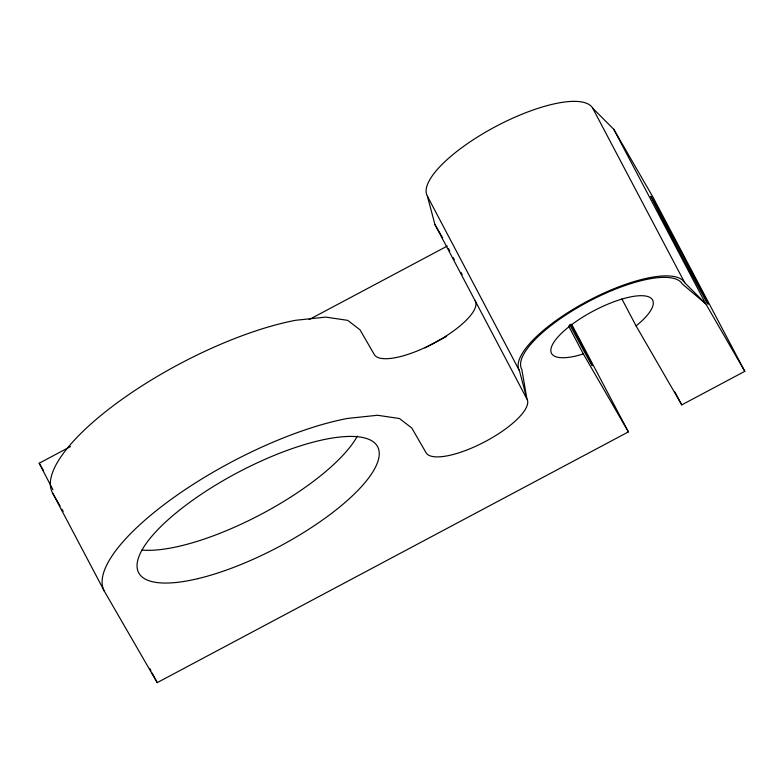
<?xml version="1.0" encoding="UTF-8"?>
<svg xmlns="http://www.w3.org/2000/svg" width="784" height="784" viewBox="0 0 784 784"><rect width="100%" height="100%" fill="white"/><g stroke="black" fill="none" stroke-linecap="round" stroke-linejoin="round"><path stroke-width="1.18" d="M104.517 591.489A174.038 54.645 -27.8 0 1 174.068 497.281A174.038 54.645 -27.8 0 1 347.42 418.45L377.496 415.265L399.448 418.519L411.767 427.986L426.065 452.721A57.144 17.944 -27.8 0 0 485.492 441.421A57.144 17.944 -27.8 0 0 526.946 399.027L434.934 224.508L427.398 196.176A93.639 29.4 -27.8 0 1 495.341 126.714A93.639 29.4 -27.8 0 1 592.724 108.202L613.784 129.331L652.788 196.813L744.8 371.332L681.747 404.887L636.079 325.889L641.381 321.362A57.144 17.944 -27.8 0 0 632.6 296.519A57.144 17.944 -27.8 0 0 559.217 335.572A57.144 17.944 -27.8 0 0 576.534 355.877L583.345 353.956L628.396 431.896L157.202 682.639L104.517 591.489L52.753 493.322A174.038 54.645 -27.8 0 1 122.314 399.115A174.038 54.645 -27.8 0 1 295.656 320.284L325.742 317.099L347.694 320.352L360.003 329.819L374.301 354.544A57.144 17.944 -27.8 0 0 433.728 343.245A57.144 17.944 -27.8 0 0 475.192 300.86M52.92 489.755L39.2 463.226L70.511 446.566M309.131 319.578L447.341 246.029M425.095 347.851L446.606 336.395M592.724 108.202L684.736 282.72L705.796 303.859L744.8 371.332M39.2 463.226L43.463 470.527M434.934 224.508L442.656 237.866M52.753 493.322L60.113 506.043M61.946 509.218L63.171 511.335M613.784 129.331L705.796 303.859L682.325 284.004A90.915 28.547 -27.8 0 0 587.784 301.977A90.915 28.547 -27.8 0 0 521.821 369.421L526.946 399.027L519.42 370.695L427.398 196.176M674.926 391.961L681.747 404.887M621.888 298.959L636.079 325.889M628.396 431.896L582.385 344.637A103.9 1.205 62 0 0 571.644 324.331M568.576 325.948L583.345 353.956M461.061 272.558L462.188 274.704M149.822 668.634L150.959 670.79M152.086 672.946L157.202 682.639M453.152 257.544L454.289 259.71M448.487 248.508L449.781 251.056M570.968 324.243A55.85 0.647 62 0 1 592.283 365.667A55.85 0.647 62 0 1 569.684 324.556M357.357 436.1A135.073 42.414 -27.8 0 1 261.082 514.314A135.073 42.414 -27.8 0 1 141.806 550.045M519.42 370.695A93.639 29.4 -27.8 0 1 587.353 301.232A93.639 29.4 -27.8 0 1 684.736 282.72M655.081 203.644L650.847 196.314L657.257 209.054A55.85 0.647 62 0 0 692.429 275.89A55.85 0.647 62 0 0 705.198 297.989A55.85 0.647 62 0 0 668.546 228.585L655.081 203.644M197.774 578.67A135.073 42.414 -27.8 0 0 379.25 453.632A135.073 42.414 -27.8 0 0 197.401 496.909A135.073 42.414 -27.8 0 0 197.774 578.67"/></g></svg>
